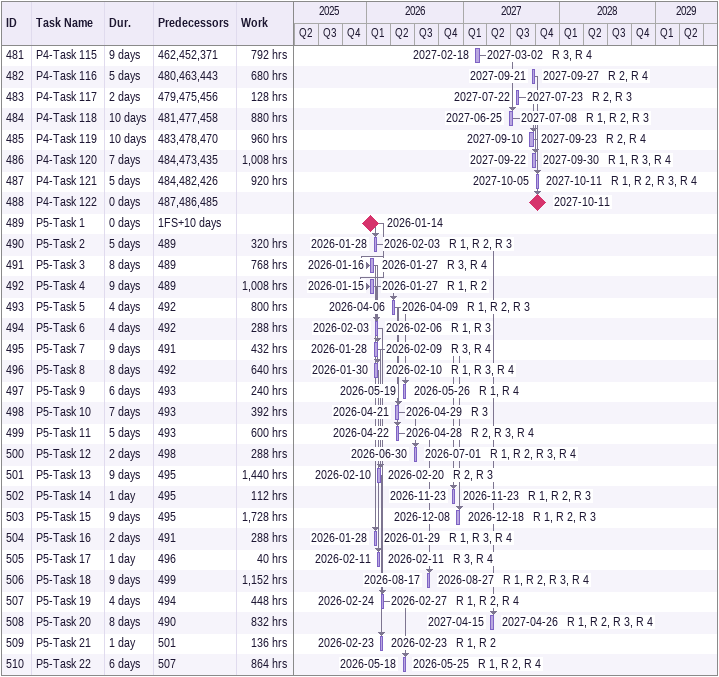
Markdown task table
| ID | Task | Duration | Start | Finish | Predecessors | Resources | Work (h) |
|---|---|---|---|---|---|---|---|
| 481 | P4-Task 115 | 9d | 2027-02-18 | 2027-03-02 | 462, 452, 371 | R 3, R 4 | 792 |
| 482 | P4-Task 116 | 5d | 2027-09-21 | 2027-09-27 | 480, 463, 443 | R 2, R 4 | 680 |
| 483 | P4-Task 117 | 2d | 2027-07-22 | 2027-07-23 | 479, 475, 456 | R 2, R 3 | 128 |
| 484 | P4-Task 118 | 10d | 2027-06-25 | 2027-07-08 | 481, 477, 458 | R 1, R 2, R 3 | 880 |
| 485 | P4-Task 119 | 10d | 2027-09-10 | 2027-09-23 | 483, 478, 470 | R 2, R 4 | 960 |
| 486 | P4-Task 120 | 7d | 2027-09-22 | 2027-09-30 | 484, 473, 435 | R 1, R 3, R 4 | 1008 |
| 487 | P4-Task 121 | 5d | 2027-10-05 | 2027-10-11 | 484, 482, 426 | R 1, R 2, R 3, R 4 | 920 |
| 488 | P4-Task 122 | 0d | 2027-10-11 | 2027-10-11 | 487, 486, 485 |  |  |
| 489 | P5-Task 1 | 0d | 2026-01-14 | 2026-01-14 | 1FS+10d |  |  |
| 490 | P5-Task 2 | 5d | 2026-01-28 | 2026-02-03 | 489 | R 1, R 2, R 3 | 320 |
| 491 | P5-Task 3 | 8d | 2026-01-16 | 2026-01-27 | 489 | R 3, R 4 | 768 |
| 492 | P5-Task 4 | 9d | 2026-01-15 | 2026-01-27 | 489 | R 1, R 2 | 1008 |
| 493 | P5-Task 5 | 4d | 2026-04-06 | 2026-04-09 | 492 | R 1, R 2, R 3 | 800 |
| 494 | P5-Task 6 | 4d | 2026-02-03 | 2026-02-06 | 492 | R 1, R 3 | 288 |
| 495 | P5-Task 7 | 9d | 2026-01-28 | 2026-02-09 | 491 | R 3, R 4 | 432 |
| 496 | P5-Task 8 | 8d | 2026-01-30 | 2026-02-10 | 492 | R 1, R 3, R 4 | 640 |
| 497 | P5-Task 9 | 6d | 2026-05-19 | 2026-05-26 | 493 | R 1, R 4 | 240 |
| 498 | P5-Task 10 | 7d | 2026-04-21 | 2026-04-29 | 493 | R 3 | 392 |
| 499 | P5-Task 11 | 5d | 2026-04-22 | 2026-04-28 | 493 | R 2, R 3, R 4 | 600 |
| 500 | P5-Task 12 | 2d | 2026-06-30 | 2026-07-01 | 498 | R 1, R 2, R 3, R 4 | 288 |
| 501 | P5-Task 13 | 9d | 2026-02-10 | 2026-02-20 | 495 | R 2, R 3 | 1440 |
| 502 | P5-Task 14 | 1d | 2026-11-23 | 2026-11-23 | 495 | R 1, R 2, R 3 | 112 |
| 503 | P5-Task 15 | 9d | 2026-12-08 | 2026-12-18 | 495 | R 1, R 2, R 3 | 1728 |
| 504 | P5-Task 16 | 2d | 2026-01-28 | 2026-01-29 | 491 | R 1, R 3, R 4 | 288 |
| 505 | P5-Task 17 | 1d | 2026-02-11 | 2026-02-11 | 496 | R 3, R 4 | 40 |
| 506 | P5-Task 18 | 9d | 2026-08-17 | 2026-08-27 | 499 | R 1, R 2, R 3, R 4 | 1152 |
| 507 | P5-Task 19 | 4d | 2026-02-24 | 2026-02-27 | 494 | R 1, R 2, R 4 | 448 |
| 508 | P5-Task 20 | 8d | 2027-04-15 | 2027-04-26 | 490 | R 1, R 2, R 3, R 4 | 832 |
| 509 | P5-Task 21 | 1d | 2026-02-23 | 2026-02-23 | 501 | R 1, R 2 | 136 |
| 510 | P5-Task 22 | 6d | 2026-05-18 | 2026-05-25 | 507 | R 1, R 2, R 4 | 864 |
